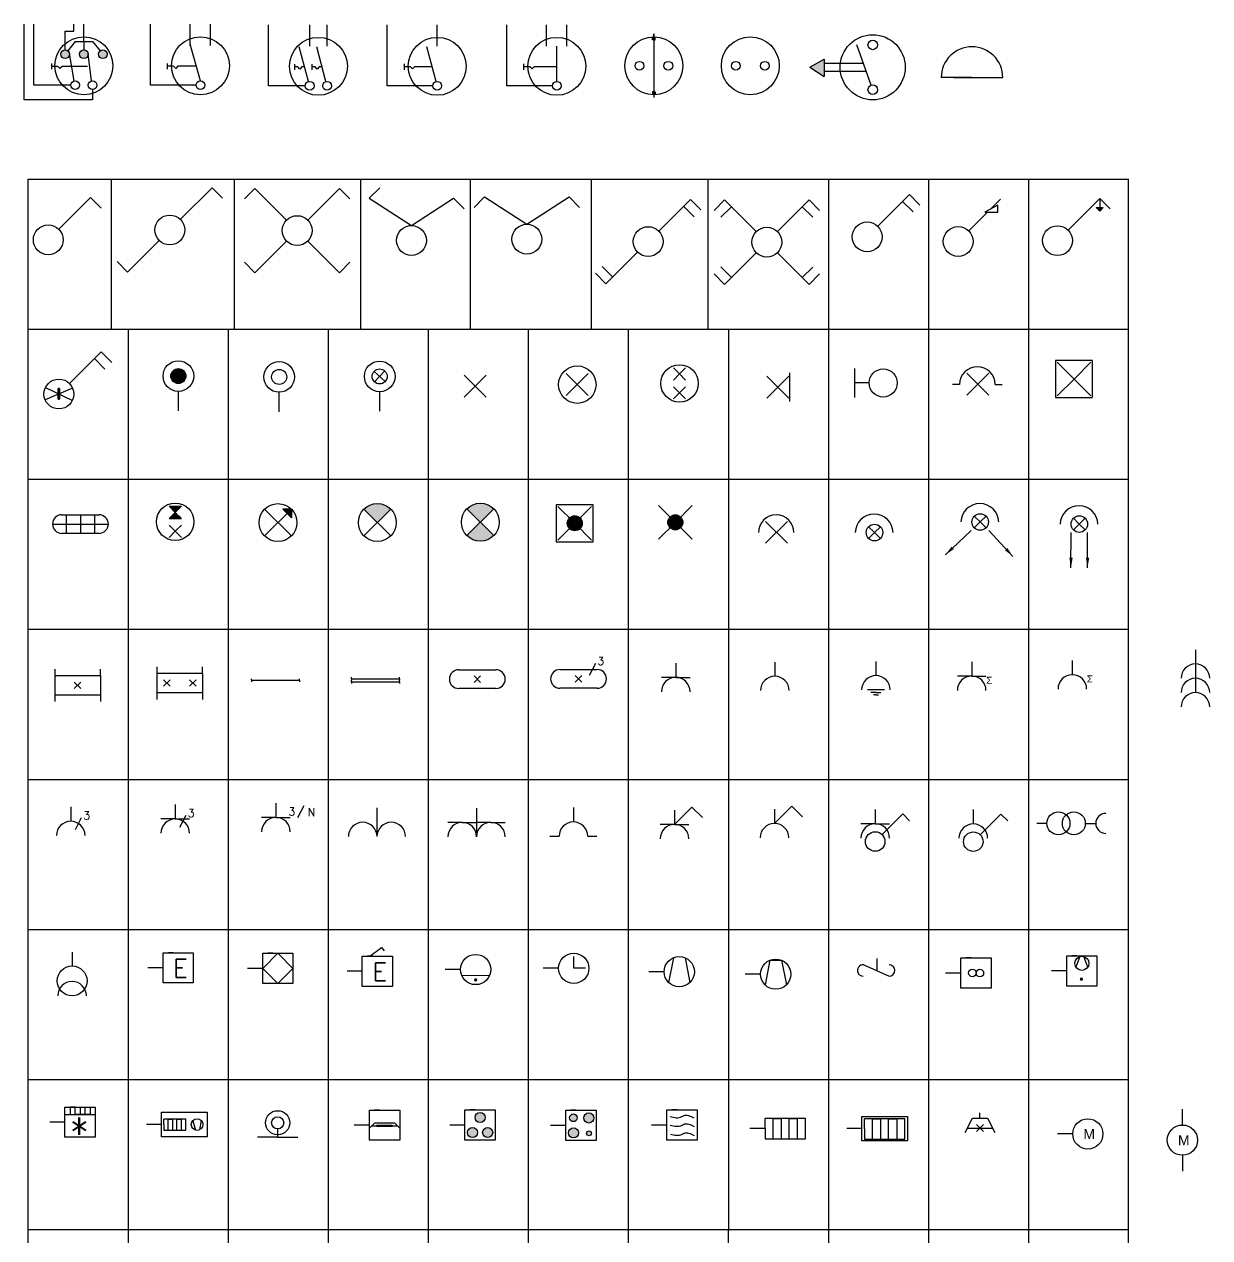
# Model space of a CAD drawing. Header units: millimetres. Extents: x 1454 to 2229, y 1378 to 1979.
# Drawn here: x 1907.7 to 2204, y 1675.5 to 1978.8 of the extents above; entities that cross this region are included whole.
import ezdxf

# ---------------------------------------------------------------- set-up
doc = ezdxf.new("R2010")
doc.units = ezdxf.units.MM
doc.styles.add('Romans', font='Romans.shx')
doc.styles.get("Standard").update_dxf_attribs({"font": 'arial.ttf'})
doc.styles.add('TXT', font='romans.shx')
doc.dimstyles.new('ISO-25', dxfattribs={"dimtxt": 2.5, "dimasz": 2.5, "dimexe": 1.25, "dimexo": 0.625, "dimtad": 1, "dimtxsty": 'Standard', "dimcen": 2.5, "dimadec": 0, "dimazin": 0, "dimtfac": 1, "dimtmove": 0, "dimatfit": 3, "dimfxl": 1, "dimarcsym": 0})

# ---------------------------------------------------------------- blocks, each defined once
blk = doc.blocks.new('A$C19B327CB')
for p, q in [((2, 6.17), (8.17, 0)), ((8.17, 6.17), (2, 0))]:
    blk.add_line(p, q)
blk.add_arc((5, 3), 5, 360, 180)

msp = doc.modelspace()

# ---------------------------------------------------------------- hatches: boundary and pattern name
h = msp.add_hatch(color=256)
h.dxf.hatch_style = 1
h.paths.add_polyline_path([(2065.02, 1975.63, 0.012506), (2064.66, 1975.62), (2064.66, 1974.9), (2065.02, 1974.9)])
h.paths.add_polyline_path([(2065.38, 1975.62, 0.012506), (2065.02, 1975.63), (2065.02, 1974.9), (2065.38, 1974.9)])
h = msp.add_hatch(color=256)
h.dxf.hatch_style = 1
h.paths.add_polyline_path([(1928.35, 1971.25, 1), (1926.18, 1971.25, 1)])
h.paths.add_polyline_path([(1923.65, 1971.25, 1), (1921.48, 1971.25, 1)])
h.paths.add_polyline_path([(1918.94, 1971.25, 1), (1916.77, 1971.25, 1)])
h = msp.add_hatch(color=256)
h.dxf.hatch_style = 1
h.paths.add_polyline_path([(2107.55, 1970.05), (2104.04, 1968.01), (2107.55, 1965.74)])
h = msp.add_hatch(color=256)
h.dxf.hatch_style = 1
h.paths.add_polyline_path([(2065.02, 1961.88), (2064.66, 1961.88), (2064.66, 1961.16, 0.012373), (2065.02, 1961.15)])
h.paths.add_polyline_path([(2065.39, 1961.88), (2065.02, 1961.88), (2065.02, 1961.15, 0.012638), (2065.39, 1961.16)])
for points in [[(2176.47, 1932.06), (2177.37, 1932.96), (2175.57, 1932.96)], [(1999.25, 1857.59, 0.414214), (1992.55, 1857.59), (1995.9, 1854.24)], [(2025, 1857.67, 0.414214), (2018.3, 1857.67), (2021.65, 1854.32)], [(2020.05, 1739.93, 1), (2020.91, 1739.93, 1)], [(2171.47, 1740.12, 1), (2172.33, 1740.12, 1)]]:
    msp.add_hatch(color=256).paths.add_polyline_path(points)
at = {"ltscale": 2}
h = msp.add_hatch(color=256, dxfattribs=at)
h.dxf.hatch_style = 1
edge = h.paths.add_edge_path()
edge.add_arc((1946.17, 1890.84), 1.88, 0, 360)
at = {"ltscale": 0.3}
h = msp.add_hatch(color=256, dxfattribs=at)
h.dxf.hatch_style = 1
h.paths.add_polyline_path([(1916.12, 1887.74), (1916.5, 1887.74), (1916.5, 1885.09), (1916.12, 1885.09)])
h = msp.add_hatch(color=256, dxfattribs=at)
h.dxf.hatch_style = 1
h.paths.add_polyline_path([(1943.85, 1858.31), (1945.38, 1856.78), (1946.92, 1858.31)])
h.paths.add_polyline_path([(1943.85, 1855.24), (1946.92, 1855.24), (1945.38, 1856.78)])
h = msp.add_hatch(color=256)
h.paths.add_polyline_path([(1974.41, 1857.56), (1972.3, 1857.56), (1973.36, 1856.51)])
h.paths.add_polyline_path([(1974.41, 1857.56), (1973.36, 1856.51), (1974.41, 1855.45)])
at = {"ltscale": 2}
h = msp.add_hatch(color=256, dxfattribs=at)
h.dxf.hatch_style = 1
edge = h.paths.add_edge_path()
edge.add_arc((2045.26, 1854.05), 1.88, 0, 360)
h = msp.add_hatch(color=256, dxfattribs=at)
h.dxf.hatch_style = 1
edge = h.paths.add_edge_path()
edge.add_arc((2070.39, 1854.28), 1.88, 0, 360)
at = {"ltscale": 0.3}
h = msp.add_hatch(color=256, dxfattribs=at)
h.dxf.hatch_style = 1
h.paths.add_polyline_path([(2025, 1850.97), (2021.65, 1854.32), (2018.3, 1850.97, 0.414214)])
h = msp.add_hatch(color=256)
h.paths.add_polyline_path([(2022.85, 1705.55, 1), (2020.33, 1705.55, 1)])
h.paths.add_polyline_path([(2024.74, 1701.77, 1), (2022.22, 1701.77, 1)])
h.paths.add_polyline_path([(2020.96, 1701.77, 1), (2018.44, 1701.77, 1)])
h = msp.add_hatch(color=256)
h.paths.add_polyline_path([(2045.87, 1705.47, 1), (2043.95, 1705.47, 1)])
h.paths.add_polyline_path([(2050.04, 1705.43, 1), (2047.52, 1705.43, 1)])
h.paths.add_polyline_path([(2049.43, 1701.6, 1), (2048.21, 1701.6, 1)])
h.paths.add_polyline_path([(2046.19, 1701.69, 1), (2043.67, 1701.69, 1)])

# ---------------------------------------------------------------- linework, layer by layer
for p, q in [((1907.65, 1959.84), (1907.65, 1978.76)), ((1910.07, 1963.55), (1910.07, 1978.76)), ((1920.01, 1977.03), (1920.01, 1978.76)), ((1922.56, 1974.43), (1922.56, 1978.76)), ((1939.19, 1963.55), (1939.19, 1978.76)), ((1949.15, 1973.41), (1949.15, 1978.76)), ((1954.22, 1973.41), (1954.22, 1978.76)), ((1968.67, 1963.4), (1968.67, 1978.61)), ((1978.99, 1973.27), (1978.99, 1978.61)), ((1983.34, 1973.27), (1983.34, 1978.61)), ((1998.39, 1963.4), (1998.39, 1978.61)), ((2010.88, 1973.27), (2010.88, 1978.61)), ((2028.25, 1963.4), (2028.25, 1978.61)), ((2038.22, 1973.27), (2038.22, 1978.61)), ((2043.28, 1973.27), (2043.28, 1978.61)), ((1917.86, 1972.33), (1917.86, 1977.03)), ((1917.86, 1977.03), (1920.01, 1977.03)), ((1920.39, 1974.43), (1918.53, 1972.1)), ((1920.39, 1974.43), (1924.73, 1974.43)), ((1922.56, 1974.43), (1922.56, 1972.33)), ((1924.73, 1974.43), (1926.59, 1972.09)), ((2064.66, 1974.9), (2064.66, 1975.62)), ((2065.02, 1974.9), (2064.66, 1974.9)), ((2065.02, 1975.63), (2065.02, 1976.35)), ((2065.02, 1976.35), (2065.02, 1960.43)), ((2065.02, 1974.9), (2065.38, 1974.9)), ((2065.38, 1974.9), (2065.38, 1975.62)), ((1920.11, 1964.59), (1918.93, 1971.43)), ((1924.45, 1964.59), (1923.64, 1971.37)), ((1951.68, 1964.63), (1949.15, 1973.77)), ((1978.71, 1964.45), (1976.4, 1973.1)), ((1983.06, 1964.45), (1980.74, 1973.1)), ((2010.6, 1964.45), (2008.29, 1973.1)), ((2040.75, 1964.49), (2040.75, 1973.27)), ((2119.32, 1963.53), (2115.72, 1973.58)), ((1914.55, 1967.5), (1914.55, 1968.95)), ((1916.06, 1968.22), (1914.55, 1968.22)), ((1916.58, 1967.71), (1916.06, 1968.22)), ((1917.09, 1968.22), (1916.58, 1967.71)), ((1918.51, 1968.22), (1917.09, 1968.22)), ((1921.76, 1968.22), (1918.51, 1968.22)), ((1923.48, 1968.22), (1921.76, 1968.22)), ((1943.48, 1967.52), (1943.48, 1968.97)), ((1944.99, 1968.25), (1943.48, 1968.25)), ((1945.5, 1967.74), (1944.99, 1968.25)), ((1946.01, 1968.25), (1945.5, 1967.74)), ((1947.43, 1968.25), (1946.01, 1968.25)), ((1950.68, 1968.25), (1947.43, 1968.25)), ((1975.25, 1967.36), (1975.25, 1968.8)), ((1979.59, 1967.36), (1979.59, 1968.8)), ((2002.68, 1967.38), (2002.68, 1968.83)), ((2032.54, 1967.38), (2032.54, 1968.83)), ((2104.04, 1968.01), (2107.55, 1970.05)), ((2107.55, 1970.05), (2107.55, 1965.74)), ((2117.39, 1968.91), (2107.55, 1968.91)), ((1976.01, 1968.08), (1975.25, 1968.08)), ((1976.52, 1967.57), (1976.01, 1968.08)), ((1977.03, 1968.08), (1976.52, 1967.57)), ((1977.74, 1968.08), (1977.03, 1968.08)), ((1980.35, 1968.08), (1979.59, 1968.08)), ((1980.86, 1967.57), (1980.35, 1968.08)), ((1981.37, 1968.08), (1980.86, 1967.57)), ((1982.08, 1968.08), (1981.37, 1968.08)), ((2004.19, 1968.11), (2002.68, 1968.11)), ((2004.7, 1967.6), (2004.19, 1968.11)), ((2005.21, 1968.11), (2004.7, 1967.6)), ((2006.63, 1968.11), (2005.21, 1968.11)), ((2009.62, 1968.11), (2006.63, 1968.11)), ((2034.05, 1968.11), (2032.54, 1968.11)), ((2034.57, 1967.6), (2034.05, 1968.11)), ((2035.08, 1968.11), (2034.57, 1967.6)), ((2036.5, 1968.11), (2035.08, 1968.11)), ((2040.75, 1968.11), (2036.5, 1968.11)), ((2104.04, 1968.01), (2107.55, 1965.74)), ((2118.1, 1966.94), (2107.55, 1966.94)), ((2144.54, 1965.44), (2136.85, 1965.44)), ((2140, 1965.44), (2148.39, 1965.44)), ((2144.54, 1965.44), (2152.23, 1965.44)), ((1919.3, 1963.55), (1910.07, 1963.55)), ((1924.73, 1962.46), (1924.73, 1959.84)), ((1950.6, 1963.55), (1939.19, 1963.55)), ((1977.91, 1963.4), (1968.67, 1963.4)), ((2009.8, 1963.4), (1998.39, 1963.4)), ((2039.67, 1963.4), (2028.25, 1963.4)), ((1924.73, 1959.84), (1907.65, 1959.84)), ((2065.02, 1961.88), (2064.66, 1961.88)), ((2064.66, 1961.88), (2064.66, 1961.16)), ((2065.02, 1961.15), (2065.02, 1961.88)), ((2065.02, 1961.88), (2065.39, 1961.88)), ((2065.02, 1961.15), (2065.02, 1960.43)), ((2065.39, 1961.88), (2065.39, 1961.16)), ((1946.66, 1929.99), (1954.58, 1937.91)), ((1954.58, 1937.91), (1957.22, 1935.27)), ((1996.52, 1937.92), (1993.87, 1935.29)), ((1916.29, 1927.52), (1924.2, 1935.44)), ((1924.2, 1935.44), (1926.84, 1932.79)), ((1965.32, 1937.74), (1962.68, 1935.11)), ((1965.32, 1937.75), (1973.23, 1929.83)), ((1978.51, 1929.83), (1986.42, 1937.75)), ((1986.42, 1937.75), (1989.06, 1935.1)), ((1993.87, 1935.29), (2004.43, 1928.47)), ((2004.43, 1928.47), (2014.98, 1935.29)), ((2014.98, 1935.29), (2017.62, 1932.65)), ((2022.73, 1935.59), (2020.09, 1932.95)), ((2022.73, 1935.59), (2033.28, 1928.77)), ((2033.28, 1928.77), (2043.84, 1935.59)), ((2043.84, 1935.59), (2046.47, 1932.95)), ((2066.24, 1927.08), (2074.16, 1935)), ((2074.16, 1935), (2076.79, 1932.36)), ((2082.72, 1934.86), (2080.07, 1932.23)), ((2082.71, 1934.87), (2090.63, 1926.95)), ((2095.9, 1926.95), (2103.82, 1934.87)), ((2103.82, 1934.87), (2106.45, 1932.22)), ((2120.99, 1928.26), (2128.91, 1936.18)), ((2128.91, 1936.18), (2131.54, 1933.53)), ((2149.19, 1932.56), (2151.66, 1935.03)), ((2168.55, 1927.32), (2176.47, 1935.24)), ((2176.47, 1935.24), (2179.1, 1932.59)), ((2176.47, 1935.24), (2176.47, 1932.06)), ((2072.46, 1933.3), (2075.1, 1930.66)), ((2084.41, 1933.17), (2081.77, 1930.53)), ((2102.12, 1933.17), (2104.76, 1930.53)), ((2127.21, 1934.48), (2129.85, 1931.84)), ((2143.74, 1927.11), (2148.4, 1931.77)), ((2176.47, 1932.06), (2175.57, 1932.96)), ((2175.57, 1932.96), (2177.37, 1932.96)), ((2176.47, 1932.06), (2177.37, 1932.96)), ((1933.47, 1916.8), (1941.39, 1924.72)), ((1965.32, 1916.64), (1973.23, 1924.55)), ((1978.51, 1924.55), (1986.42, 1916.64)), ((2053.05, 1913.89), (2060.97, 1921.81)), ((2082.71, 1913.76), (2090.63, 1921.67)), ((2095.9, 1921.67), (2103.82, 1913.76)), ((1930.84, 1919.44), (1933.47, 1916.8)), ((1962.68, 1919.28), (1965.32, 1916.64)), ((1989.07, 1919.27), (1986.42, 1916.64)), ((2052.11, 1918.23), (2054.74, 1915.59)), ((2081.77, 1918.1), (2084.41, 1915.45)), ((2104.76, 1918.09), (2102.12, 1915.46)), ((2050.41, 1916.53), (2053.05, 1913.89)), ((2080.08, 1916.4), (2082.71, 1913.76)), ((2106.46, 1916.39), (2103.82, 1913.76)), ((1918.95, 1888.99), (1926.87, 1896.9)), ((1926.87, 1896.9), (1929.5, 1894.26)), ((1925.17, 1895.21), (1927.81, 1892.57)), ((2071.44, 1891.36), (2069.9, 1892.89)), ((2071.44, 1891.36), (2072.97, 1892.89)), ((2165.43, 1894.72), (2165.43, 1885.47)), ((2174.68, 1894.72), (2165.43, 1894.72)), ((2170.05, 1890.09), (2165.85, 1894.3)), ((2170.05, 1890.09), (2174.26, 1894.3)), ((2174.68, 1885.47), (2174.68, 1894.72)), ((2017.63, 1891.07), (2023.12, 1885.58)), ((2023.12, 1891.07), (2017.63, 1885.58)), ((2043.13, 1891.44), (2048.62, 1885.96)), ((2048.62, 1891.44), (2043.13, 1885.96)), ((2071.44, 1891.36), (2069.9, 1889.82)), ((2071.44, 1891.36), (2072.97, 1889.82)), ((2093.28, 1890.83), (2098.76, 1885.35)), ((2098.76, 1890.83), (2093.28, 1885.35)), ((2143.23, 1891.53), (2148.71, 1886.04)), ((2148.71, 1891.53), (2143.23, 1886.04)), ((2170.05, 1890.09), (2165.85, 1885.89)), ((2170.05, 1890.09), (2174.26, 1885.89)), ((1946.17, 1882.12), (1946.17, 1887.01)), ((1971.37, 1881.91), (1971.37, 1886.79)), ((1996.49, 1882.03), (1996.49, 1886.91)), ((2071.44, 1886.64), (2069.9, 1888.18)), ((2071.44, 1886.64), (2069.9, 1885.11)), ((2071.44, 1886.64), (2072.97, 1888.18)), ((2071.44, 1886.64), (2072.97, 1885.11)), ((2141.45, 1888.71), (2139.67, 1888.71)), ((2150.34, 1888.71), (2152.12, 1888.71)), ((2165.43, 1885.47), (2174.68, 1885.47)), ((1917.04, 1856.18), (1926.34, 1856.18)), ((1918.2, 1851.53), (1918.2, 1856.18)), ((1921.69, 1856.18), (1921.69, 1851.53)), ((1925.17, 1856.18), (1925.17, 1851.53)), ((1945.38, 1856.78), (1943.85, 1858.31)), ((1945.38, 1856.78), (1943.85, 1855.24)), ((1945.38, 1856.78), (1946.92, 1858.31)), ((1945.38, 1856.78), (1946.92, 1855.24)), ((1967.73, 1857.56), (1974.41, 1850.88)), ((1967.73, 1850.88), (1974.41, 1857.56)), ((1974.41, 1857.56), (1972.3, 1857.56)), ((1972.3, 1857.56), (1974.41, 1855.45)), ((1974.41, 1857.56), (1974.41, 1855.45)), ((1992.55, 1857.59), (1999.25, 1850.89)), ((1992.55, 1850.89), (1999.25, 1857.59)), ((2018.3, 1857.67), (2025, 1850.97)), ((2018.3, 1850.97), (2025, 1857.67)), ((2040.63, 1858.68), (2040.63, 1849.43)), ((2049.88, 1858.68), (2040.63, 1858.68)), ((2045.26, 1854.05), (2041.05, 1858.26)), ((2045.26, 1854.05), (2049.46, 1858.26)), ((2049.88, 1849.43), (2049.88, 1858.68)), ((2070.39, 1854.28), (2066.19, 1858.48)), ((2070.39, 1854.28), (2074.59, 1858.48)), ((1914.71, 1853.85), (1928.66, 1853.85)), ((1945.38, 1852.06), (1943.85, 1853.6)), ((1945.38, 1852.06), (1946.92, 1853.6)), ((2045.26, 1854.05), (2041.05, 1849.85)), ((2045.26, 1854.05), (2049.46, 1849.85)), ((2070.39, 1854.28), (2066.19, 1850.08)), ((2070.39, 1854.28), (2074.59, 1850.08)), ((1926.34, 1851.53), (1917.04, 1851.53)), ((1945.38, 1852.06), (1943.85, 1850.53)), ((1945.38, 1852.06), (1946.92, 1850.53)), ((2040.63, 1849.43), (2049.88, 1849.43)), ((2120.53, 1819.54), (2120.53, 1815.97)), ((2169.62, 1819.77), (2169.62, 1816.19)), ((2200.39, 1822.46), (2200.39, 1818.88)), ((1915.27, 1817.61), (1915.27, 1809.47)), ((1926.67, 1815.99), (1926.67, 1817.61)), ((1940.82, 1818.19), (1940.82, 1810.05)), ((1940.82, 1816.56), (1952.22, 1816.56)), ((1952.22, 1816.56), (1952.22, 1818.19)), ((1952.22, 1816.56), (1952.22, 1810.05)), ((2016.24, 1817.42), (2025.54, 1817.42)), ((2041.55, 1817.49), (2050.85, 1817.49)), ((2070.5, 1819.12), (2070.5, 1815.54)), ((2095.26, 1819.38), (2095.26, 1815.81)), ((2144.46, 1819.44), (2144.46, 1815.86)), ((2200.39, 1818.88), (2200.39, 1815.31)), ((1915.27, 1815.99), (1926.67, 1815.99)), ((1921.78, 1812.73), (1920.15, 1814.36)), ((1920.15, 1812.73), (1921.78, 1814.36)), ((1926.67, 1815.99), (1926.67, 1809.47)), ((1944.08, 1813.3), (1942.45, 1814.93)), ((1942.45, 1813.3), (1944.08, 1814.93)), ((1950.59, 1813.3), (1948.96, 1814.93)), ((1948.96, 1813.3), (1950.59, 1814.93)), ((1964.44, 1814.8), (1964.44, 1815.2)), ((1964.44, 1814.8), (1972.44, 1814.8)), ((1964.44, 1814.8), (1964.44, 1814.4)), ((1972.44, 1814.8), (1976.44, 1814.8)), ((1976.44, 1814.8), (1976.44, 1815.2)), ((1976.44, 1814.8), (1976.44, 1814.4)), ((1989.47, 1815.2), (1989.47, 1815.6)), ((1989.47, 1815.2), (1997.47, 1815.2)), ((1989.47, 1815.2), (1989.47, 1814.8)), ((1989.47, 1814.4), (1989.47, 1814.8)), ((1989.47, 1814.4), (1997.47, 1814.4)), ((1989.47, 1814.4), (1989.47, 1814)), ((1997.47, 1815.2), (2001.47, 1815.2)), ((1997.47, 1814.4), (2001.47, 1814.4)), ((2001.47, 1815.2), (2001.47, 1815.6)), ((2001.47, 1815.2), (2001.47, 1814.8)), ((2001.47, 1814.4), (2001.47, 1814.8)), ((2001.47, 1814.4), (2001.47, 1814)), ((2021.71, 1814.28), (2020.08, 1815.91)), ((2020.08, 1814.28), (2021.71, 1815.91)), ((2047.01, 1814.35), (2045.38, 1815.98)), ((2045.38, 1814.35), (2047.01, 1815.98)), ((2070.5, 1815.54), (2066.92, 1815.54)), ((2070.5, 1815.54), (2074.08, 1815.54)), ((2144.46, 1815.86), (2140.89, 1815.86)), ((2144.46, 1815.86), (2148.04, 1815.86)), ((2200.39, 1815.31), (2200.39, 1811.73)), ((1926.67, 1811.1), (1915.27, 1811.1)), ((1952.22, 1811.68), (1940.82, 1811.68)), ((2025.54, 1812.77), (2016.24, 1812.77)), ((2050.85, 1812.84), (2041.55, 1812.84)), ((2122.65, 1812.39), (2118.4, 1812.39)), ((2120.53, 1811.76), (2119.28, 1811.76)), ((2120.53, 1811.14), (2119.9, 1811.14)), ((2120.53, 1811.76), (2121.78, 1811.76)), ((2120.53, 1811.14), (2121.15, 1811.14)), ((1919.27, 1783.16), (1919.27, 1779.58)), ((1945.39, 1783.75), (1945.39, 1780.17)), ((1970.56, 1784.13), (1970.56, 1780.55)), ((2095.18, 1779.02), (2099.52, 1783.36)), ((2099.52, 1783.36), (2102.16, 1780.72)), ((1945.39, 1780.17), (1941.82, 1780.17)), ((1945.39, 1780.17), (1948.97, 1780.17)), ((1970.56, 1780.55), (1966.98, 1780.55)), ((1970.56, 1780.55), (1974.13, 1780.55)), ((2044.91, 1782.99), (2044.91, 1779.42)), ((2070.19, 1778.8), (2074.53, 1783.14)), ((2070.19, 1782.37), (2070.19, 1778.8)), ((2074.53, 1783.14), (2077.16, 1780.49)), ((2095.18, 1782.6), (2095.18, 1779.02)), ((2120.35, 1782.52), (2120.35, 1778.95)), ((2122.08, 1776.24), (2127.24, 1781.4)), ((2127.24, 1781.4), (2128.96, 1779.68)), ((2144.87, 1782.49), (2144.87, 1778.91)), ((2146.59, 1776.2), (2151.76, 1781.37)), ((2151.76, 1781.37), (2153.48, 1779.65)), ((2017.12, 1779.29), (2013.54, 1779.29)), ((2017.12, 1779.29), (2020.7, 1779.29)), ((2024.27, 1779.29), (2020.7, 1779.29)), ((2024.27, 1779.29), (2027.85, 1779.29)), ((2070.19, 1778.8), (2066.61, 1778.8)), ((2070.19, 1778.8), (2073.77, 1778.8)), ((2120.35, 1778.95), (2116.78, 1778.95)), ((2120.35, 1778.95), (2123.93, 1778.95)), ((2163.28, 1779.05), (2160.71, 1779.05)), ((2172.87, 1779.05), (2175.44, 1779.05)), ((1919.61, 1746.83), (1919.61, 1743.41)), ((1994.04, 1745.86), (1996.96, 1748.05)), ((1996.96, 1748.05), (1997.61, 1747.18)), ((1942.35, 1746.73), (1949.91, 1746.73)), ((1942.35, 1739.17), (1942.35, 1746.73)), ((1942.35, 1742.95), (1942.35, 1744.84)), ((1944.87, 1746.73), (1943.61, 1746.73)), ((1947.39, 1746.73), (1948.65, 1746.73)), ((1949.91, 1746.73), (1949.91, 1739.17)), ((1967.25, 1746.59), (1974.81, 1746.59)), ((1967.25, 1739.03), (1967.25, 1746.59)), ((1967.25, 1742.81), (1967.25, 1744.7)), ((1969.77, 1746.59), (1968.51, 1746.59)), ((1972.29, 1746.59), (1973.55, 1746.59)), ((1974.81, 1746.59), (1974.81, 1739.03)), ((1992.15, 1745.86), (1999.71, 1745.86)), ((1992.15, 1738.3), (1992.15, 1745.86)), ((1992.15, 1742.08), (1992.15, 1743.97)), ((1994.67, 1745.86), (1993.41, 1745.86)), ((1997.19, 1745.86), (1998.45, 1745.86)), ((1999.71, 1745.86), (1999.71, 1738.3)), ((2117.49, 1743.72), (2123.82, 1740.87)), ((2120.75, 1745.32), (2120.75, 1742.3)), ((2141.78, 1745.43), (2149.34, 1745.43)), ((2141.78, 1737.87), (2141.78, 1745.43)), ((2144.3, 1745.43), (2143.04, 1745.43)), ((2146.82, 1745.43), (2148.08, 1745.43)), ((2149.34, 1745.43), (2149.34, 1737.87)), ((2168.22, 1745.96), (2175.78, 1745.96)), ((2168.22, 1738.4), (2168.22, 1745.96)), ((2168.22, 1742.18), (2168.22, 1744.07)), ((2170.74, 1745.96), (2169.48, 1745.96)), ((2171.49, 1745.76), (2170.53, 1743.09)), ((2173.47, 1743.09), (2172.46, 1745.77)), ((2173.26, 1745.96), (2174.52, 1745.96)), ((2175.78, 1745.96), (2175.78, 1738.4)), ((1942.35, 1742.95), (1938.53, 1742.95)), ((1942.35, 1742.95), (1942.35, 1742.95)), ((1967.25, 1742.81), (1963.43, 1742.81)), ((1967.25, 1742.81), (1967.25, 1742.81)), ((1992.15, 1742.08), (1988.33, 1742.08)), ((1992.15, 1742.08), (1992.15, 1742.08)), ((2016.7, 1742.53), (2012.87, 1742.53)), ((2016.7, 1742.53), (2016.7, 1742.53)), ((2041.22, 1742.83), (2037.39, 1742.83)), ((2041.22, 1742.83), (2041.22, 1742.83)), ((2067.58, 1741.98), (2063.76, 1741.98)), ((2067.58, 1741.98), (2067.58, 1741.98)), ((2091.7, 1741.37), (2087.88, 1741.37)), ((2091.7, 1741.37), (2091.7, 1741.37)), ((2141.78, 1741.65), (2137.96, 1741.65)), ((2141.78, 1741.65), (2141.78, 1743.54)), ((2141.78, 1741.65), (2141.78, 1741.65)), ((2168.22, 1742.18), (2164.4, 1742.18)), ((2168.22, 1742.18), (2168.22, 1742.18)), ((1949.91, 1739.17), (1942.35, 1739.17)), ((1974.81, 1739.03), (1967.25, 1739.03)), ((1999.71, 1738.3), (1992.15, 1738.3)), ((2149.34, 1737.87), (2141.78, 1737.87)), ((2175.78, 1738.4), (2168.22, 1738.4)), ((2175.78, 1738.4), (2168.22, 1738.4)), ((1917.83, 1708.16), (1925.39, 1708.16)), ((1917.83, 1700.6), (1917.83, 1708.16)), ((1920.35, 1708.16), (1919.09, 1708.16)), ((1919.09, 1708.16), (1919.09, 1706.27)), ((1920.35, 1706.27), (1920.35, 1708.16)), ((1921.61, 1708.16), (1921.61, 1706.27)), ((1922.87, 1706.27), (1922.87, 1708.16)), ((1922.87, 1708.16), (1924.13, 1708.16)), ((1924.13, 1708.16), (1924.13, 1706.27)), ((1925.39, 1708.16), (1925.39, 1700.6)), ((1993.94, 1707.41), (2001.5, 1707.41)), ((1993.94, 1699.85), (1993.94, 1707.41)), ((1996.46, 1707.41), (1995.2, 1707.41)), ((1998.98, 1707.41), (2000.24, 1707.41)), ((2001.5, 1707.41), (2001.5, 1699.85)), ((2017.81, 1707.44), (2025.37, 1707.44)), ((2017.81, 1699.88), (2017.81, 1707.44)), ((2020.33, 1707.44), (2019.07, 1707.44)), ((2022.85, 1707.44), (2024.11, 1707.44)), ((2025.37, 1707.44), (2025.37, 1699.88)), ((2043.04, 1707.36), (2050.6, 1707.36)), ((2043.04, 1699.8), (2043.04, 1707.36)), ((2045.56, 1707.36), (2044.3, 1707.36)), ((2048.08, 1707.36), (2049.34, 1707.36)), ((2050.6, 1707.36), (2050.6, 1699.8)), ((2068.29, 1707.44), (2075.85, 1707.44)), ((2068.29, 1699.88), (2068.29, 1707.44)), ((2070.81, 1707.44), (2069.55, 1707.44)), ((2073.33, 1707.44), (2074.59, 1707.44)), ((2075.85, 1707.44), (2075.85, 1699.88)), ((2197.14, 1703.67), (2197.14, 1707.67)), ((1917.83, 1704.38), (1914.01, 1704.38)), ((1917.83, 1704.38), (1917.83, 1706.27)), ((1917.83, 1706.27), (1925.39, 1706.27)), ((1917.83, 1704.38), (1917.83, 1704.38)), ((1924.13, 1706.27), (1920.35, 1706.27)), ((1921.61, 1706.27), (1922.87, 1706.27)), ((1941.99, 1706.85), (1953.4, 1706.85)), ((1941.99, 1700.74), (1941.99, 1706.85)), ((1942.52, 1703.79), (1942.52, 1705.16)), ((1948, 1705.16), (1942.52, 1705.16)), ((1943.61, 1702.42), (1943.61, 1705.16)), ((1943.61, 1705.16), (1944.71, 1705.16)), ((1944.71, 1705.16), (1944.71, 1702.42)), ((1945.81, 1702.42), (1945.81, 1705.16)), ((1945.81, 1705.16), (1946.9, 1705.16)), ((1946.9, 1705.16), (1946.9, 1702.42)), ((1948, 1702.42), (1948, 1705.16)), ((1949.75, 1704.75), (1950.42, 1702.39)), ((1951.89, 1704.81), (1951.49, 1702.48)), ((1953.4, 1706.85), (1953.4, 1700.74)), ((1993.94, 1703.63), (1993.94, 1705.52)), ((2017.81, 1703.66), (2017.81, 1705.55)), ((2043.04, 1703.58), (2043.04, 1705.47)), ((2068.29, 1703.66), (2068.29, 1705.55)), ((2092.82, 1702.76), (2092.82, 1705.28)), ((2102.9, 1705.28), (2092.82, 1705.28)), ((2094.83, 1700.24), (2094.83, 1705.28)), ((2094.83, 1705.28), (2096.85, 1705.28)), ((2096.85, 1705.28), (2096.85, 1700.24)), ((2098.87, 1700.24), (2098.87, 1705.28)), ((2098.87, 1705.28), (2100.88, 1705.28)), ((2100.88, 1705.28), (2100.88, 1700.24)), ((2102.9, 1700.24), (2102.9, 1705.28)), ((2117.66, 1702.68), (2117.66, 1705.2)), ((2127.74, 1705.2), (2117.66, 1705.2)), ((2119.68, 1700.16), (2119.68, 1705.2)), ((2119.68, 1705.2), (2121.69, 1705.2)), ((2121.69, 1705.2), (2121.69, 1700.16)), ((2123.71, 1700.16), (2123.71, 1705.2)), ((2123.71, 1705.2), (2125.72, 1705.2)), ((2125.72, 1705.2), (2125.72, 1700.16)), ((2127.74, 1700.16), (2127.74, 1705.2)), ((2142.87, 1701.83), (2144.66, 1705.42)), ((2144.66, 1705.42), (2148.41, 1705.42)), ((2146.54, 1705.42), (2146.54, 1706.69)), ((2148.41, 1705.42), (2150.25, 1701.83)), ((1941.99, 1703.8), (1938.2, 1703.8)), ((1942.52, 1703.79), (1942.52, 1703.79)), ((1942.52, 1703.79), (1942.52, 1702.42)), ((1942.52, 1702.42), (1948, 1702.42)), ((1942.52, 1702.42), (1943.61, 1702.42)), ((1944.71, 1702.42), (1945.81, 1702.42)), ((1970.99, 1702.71), (1970.99, 1701.2)), ((1993.94, 1703.63), (1990.12, 1703.63)), ((1993.94, 1702.87), (1995.19, 1704.12)), ((1993.94, 1703.63), (1993.94, 1703.63)), ((1994.56, 1703.49), (1995.79, 1703.49)), ((2000.25, 1704.12), (1995.19, 1704.12)), ((1999.61, 1703.49), (2000.88, 1703.49)), ((2001.5, 1702.87), (2000.25, 1704.12)), ((2017.81, 1703.66), (2013.99, 1703.66)), ((2017.81, 1703.66), (2017.81, 1703.66)), ((2043.04, 1703.58), (2039.22, 1703.58)), ((2043.04, 1703.58), (2043.04, 1703.58)), ((2068.29, 1703.66), (2064.46, 1703.66)), ((2068.29, 1703.66), (2068.29, 1703.66)), ((2092.82, 1702.76), (2089, 1702.76)), ((2092.82, 1702.76), (2092.82, 1702.76)), ((2092.82, 1702.76), (2092.82, 1700.24)), ((2117.04, 1702.76), (2113.25, 1702.76)), ((2117.66, 1702.68), (2117.66, 1702.68)), ((2117.66, 1702.68), (2117.66, 1700.16)), ((2143.41, 1702.92), (2149.66, 1702.92)), ((2147.38, 1703.77), (2145.69, 1702.07)), ((2145.69, 1703.77), (2147.38, 1702.07)), ((2169.72, 1701.44), (2165.9, 1701.44)), ((2169.72, 1701.44), (2169.72, 1701.44)), ((1925.39, 1700.6), (1917.83, 1700.6)), ((1953.4, 1700.74), (1941.99, 1700.74)), ((1970.99, 1700.6), (1965.95, 1700.6)), ((1970.99, 1701.2), (1970.99, 1700.6)), ((1970.99, 1700.6), (1976.03, 1700.6)), ((2001.5, 1699.85), (1993.94, 1699.85)), ((2001.5, 1699.85), (1993.94, 1699.85)), ((2025.37, 1699.88), (2017.81, 1699.88)), ((2050.6, 1699.8), (2043.04, 1699.8)), ((2075.85, 1699.88), (2068.29, 1699.88)), ((2092.82, 1700.24), (2102.9, 1700.24)), ((2092.82, 1700.24), (2094.83, 1700.24)), ((2096.85, 1700.24), (2098.87, 1700.24)), ((2117.66, 1700.16), (2127.74, 1700.16)), ((2117.66, 1700.16), (2119.68, 1700.16)), ((2121.69, 1700.16), (2123.71, 1700.16)), ((2193.36, 1699.89), (2193.36, 1699.89)), ((2197.14, 1696.11), (2197.14, 1692.11))]:
    msp.add_line(p, q)
for p, q in [((1908.64, 1377.55), (1908.64, 1940.05)), ((1929.34, 1940.05), (1929.34, 1902.55)), ((1960.12, 1940.05), (1960.12, 1902.55)), ((1991.68, 1940.05), (1991.68, 1902.55)), ((2019.1, 1940.05), (2019.1, 1902.55)), ((2049.38, 1940.05), (2049.38, 1902.55)), ((2078.49, 1940.05), (2078.49, 1902.55)), ((2128.53, 1933.16), (2128.53, 1933.16)), ((2151, 1933.57), (2147.77, 1931.77)), ((2147.77, 1931.77), (2151, 1931.77)), ((2151, 1931.77), (2151, 1933.57)), ((2048.93, 1915.21), (2048.93, 1915.21)), ((2081.39, 1915.08), (2081.39, 1915.08)), ((2115.19, 1892.7), (2115.19, 1885.52)), ((1995.07, 1891.98), (1997.9, 1889.51)), ((1997.77, 1892.12), (1995.21, 1889.37)), ((2098.95, 1891.68), (2098.95, 1884.5)), ((1919.74, 1887.82), (1912.88, 1884.88)), ((1912.95, 1887.96), (1919.68, 1884.74)), ((1916.31, 1887.74), (1916.31, 1887.92)), ((2118.75, 1889.11), (2115.19, 1889.11)), ((1916.31, 1884.92), (1916.31, 1885.09)), ((1943.85, 1858.31), (1946.92, 1858.31)), ((1943.85, 1855.24), (1946.92, 1855.24)), ((2120.17, 1851.73), (2118.71, 1853.19)), ((2120.17, 1851.73), (2121.64, 1853.19)), ((2146.58, 1854.37), (2145.12, 1855.83)), ((2146.58, 1854.37), (2145.12, 1852.9)), ((2146.58, 1854.37), (2148.05, 1855.83)), ((2146.58, 1854.37), (2148.05, 1852.9)), ((2171.37, 1853.84), (2169.91, 1855.3)), ((2171.37, 1853.84), (2169.91, 1852.38)), ((2171.37, 1853.84), (2172.83, 1855.3)), ((2171.37, 1853.84), (2172.83, 1852.38)), ((2120.17, 1851.73), (2118.71, 1850.26)), ((2120.17, 1851.73), (2121.64, 1850.26)), ((2050.42, 1819), (2048.89, 1816.04)), ((1977.51, 1783.41), (1975.98, 1780.45)), ((1921.9, 1780.41), (1920.37, 1777.45)), ((1948.02, 1780.99), (1946.49, 1778.04)), ((1995.81, 1782.91), (1995.81, 1775.75)), ((2020.7, 1782.87), (2020.7, 1775.72)), ((2039.05, 1775.84), (2041.33, 1775.84)), ((2048.49, 1775.84), (2050.77, 1775.84)), ((1971.03, 1746.59), (1967.25, 1742.81)), ((1974.81, 1742.81), (1971.03, 1746.59)), ((2045, 1742.83), (2045, 1745.78)), ((1967.25, 1742.81), (1971.03, 1739.03)), ((1971.03, 1739.03), (1974.81, 1742.81)), ((2017, 1741.06), (2023.97, 1741.09)), ((2047.94, 1742.83), (2045, 1742.83))]:
    msp.add_line(p, q, dxfattribs=at)
at = {"ltscale": 2}
for p, q in [((1908.64, 1940.05), (1933.64, 1940.05)), ((1933.64, 1940.05), (1958.64, 1940.05)), ((1958.64, 1940.05), (1983.64, 1940.05)), ((1983.64, 1940.05), (2008.64, 1940.05)), ((2008.64, 1940.05), (2033.64, 1940.05)), ((2033.64, 1940.05), (2058.64, 1940.05)), ((2033.64, 1940.05), (2058.64, 1940.05)), ((2058.64, 1940.05), (2083.64, 1940.05)), ((2083.64, 1940.05), (2108.64, 1940.05)), ((2108.64, 1940.05), (2108.64, 1677.55)), ((2108.64, 1940.05), (2133.64, 1940.05)), ((2133.64, 1940.05), (2133.64, 1677.55)), ((2133.64, 1940.05), (2158.64, 1940.05)), ((2158.64, 1940.05), (2158.64, 1640.05)), ((2158.64, 1940.05), (2183.64, 1940.05)), ((2183.64, 1377.55), (2183.64, 1940.05)), ((1908.64, 1902.55), (2183.64, 1902.55)), ((1933.64, 1902.55), (1933.64, 1677.55)), ((1958.64, 1902.55), (1958.64, 1640.05)), ((1983.64, 1902.55), (1983.64, 1677.55)), ((2008.64, 1902.55), (2008.64, 1677.55)), ((2033.64, 1902.55), (2033.64, 1677.55)), ((2058.64, 1902.55), (2058.64, 1677.55)), ((2083.64, 1902.55), (2083.64, 1677.55)), ((1908.64, 1865.05), (2183.64, 1865.05)), ((1908.64, 1827.55), (2183.64, 1827.55)), ((2108.64, 1827.55), (2108.64, 1640.05)), ((2133.64, 1827.55), (2133.64, 1640.05)), ((2158.64, 1827.55), (2158.64, 1677.55)), ((1908.64, 1790.05), (2183.64, 1790.05)), ((1908.64, 1752.55), (2183.64, 1752.55)), ((1908.64, 1715.05), (2183.64, 1715.05)), ((1908.64, 1677.55), (1933.64, 1677.55)), ((1933.64, 1677.55), (1958.64, 1677.55)), ((1933.64, 1677.55), (1933.64, 1640.05)), ((1958.64, 1677.55), (1983.64, 1677.55)), ((1983.64, 1677.55), (2008.64, 1677.55)), ((1983.64, 1677.55), (1983.64, 1640.05)), ((2008.64, 1677.55), (2033.64, 1677.55)), ((2008.64, 1677.55), (2008.64, 1640.05)), ((2033.64, 1677.55), (2058.64, 1677.55)), ((2033.64, 1677.55), (2033.64, 1640.05)), ((2058.64, 1677.55), (2083.64, 1677.55)), ((2058.64, 1677.55), (2058.64, 1640.05)), ((2083.64, 1677.55), (2108.64, 1677.55)), ((2083.64, 1640.05), (2083.64, 1677.55)), ((2108.64, 1677.55), (2133.64, 1677.55)), ((2133.64, 1677.55), (2158.64, 1677.55)), ((2158.64, 1677.55), (2183.64, 1677.55))]:
    msp.add_line(p, q, dxfattribs=at)
at = {"ltscale": 0.1}
for p, q in [((2069.92, 1745.47), (2068.69, 1739.3)), ((2072.81, 1745.47), (2074.04, 1739.3)), ((2094.04, 1744.86), (2092.81, 1738.7)), ((2094.04, 1744.86), (2096.93, 1744.86)), ((2096.93, 1744.86), (2098.16, 1738.7))]:
    msp.add_line(p, q, dxfattribs=at)
at = {"ltscale": 0.3}
for points in [[(1916.12, 1887.74), (1916.5, 1887.74), (1916.5, 1885.09), (1916.12, 1885.09)], [(1995.79, 1703.65), (1999.61, 1703.65), (1999.61, 1703.3), (1995.79, 1703.3)]]:
    msp.add_lwpolyline(points, close=True, dxfattribs=at)
msp.add_lwpolyline([(2117.04, 1705.81), (2128.45, 1705.81), (2128.45, 1699.7), (2117.04, 1699.7)], close=True)
for centre, radius in [((1922.56, 1968.39), 7.24), ((1951.68, 1968.39), 7.24), ((1981.17, 1968.25), 7.24), ((2010.88, 1968.25), 7.24), ((2040.75, 1968.25), 7.24), ((2065.02, 1968.39), 7.24), ((2089.13, 1968.39), 7.24), ((2119.72, 1968), 8.13), ((2119.73, 1973.59), 1.19), ((1917.86, 1971.25), 1.09), ((1922.56, 1971.25), 1.09), ((1927.27, 1971.25), 1.09), ((2061.4, 1968.39), 1.09), ((2068.64, 1968.39), 1.09), ((2085.51, 1968.39), 1.09), ((2092.75, 1968.39), 1.09), ((1920.39, 1963.55), 1.09), ((1924.73, 1963.55), 1.09), ((1951.68, 1963.55), 1.09), ((1978.99, 1963.4), 1.09), ((1983.34, 1963.4), 1.09), ((2010.88, 1963.4), 1.09), ((2040.75, 1963.4), 1.09), ((2119.73, 1962.41), 1.19), ((1944.03, 1927.35), 3.73), ((1975.87, 1927.19), 3.73), ((2033.28, 1925.04), 3.73), ((2118.35, 1925.62), 3.73), ((1913.65, 1924.88), 3.73), ((2004.43, 1924.73), 3.73), ((2063.6, 1924.44), 3.73), ((2093.27, 1924.31), 3.73), ((2141.1, 1924.47), 3.73), ((2165.91, 1924.68), 3.73), ((1946.17, 1890.84), 3.83), ((1946.17, 1890.84), 1.88), ((1971.37, 1890.62), 3.83), ((1971.37, 1890.62), 1.88), ((1996.49, 1890.75), 3.83), ((1996.49, 1890.75), 1.88), ((2045.88, 1888.7), 4.68), ((2071.44, 1889), 4.68), ((1916.31, 1886.35), 3.73), ((1945.38, 1854.42), 4.68), ((1995.9, 1854.24), 4.74), ((2021.65, 1854.32), 4.74), ((1971.07, 1854.22), 4.73), ((2045.26, 1854.05), 1.88), ((2070.39, 1854.28), 1.88), ((2166.15, 1779.05), 2.87), ((2170, 1779.05), 2.87), ((2120.35, 1774.51), 2.44), ((2144.87, 1774.48), 2.44), ((2020.48, 1742.53), 3.78), ((2045, 1742.83), 3.78), ((2071.36, 1741.98), 3.78), ((2095.48, 1741.37), 3.78), ((2172, 1744.07), 1.76), ((1919.61, 1739.68), 3.73), ((2144.63, 1741.67), 0.945), ((2146.51, 1741.65), 0.945), ((1950.85, 1703.79), 1.46), ((1970.99, 1704.23), 3.02), ((1970.99, 1704.23), 1.51), ((2021.59, 1705.55), 1.26), ((2044.91, 1705.47), 0.96), ((2048.78, 1705.43), 1.26), ((2173.5, 1701.44), 3.78), ((2019.7, 1701.77), 1.26), ((2023.48, 1701.77), 1.26), ((2044.93, 1701.69), 1.26), ((2048.82, 1701.6), 0.612), ((2197.14, 1699.89), 3.78)]:
    msp.add_circle(centre, radius)
for centre, radius in [((2122.34, 1889.11), 3.52), ((2146.58, 1854.37), 2.07), ((2120.17, 1851.73), 2.07), ((2171.37, 1853.84), 2.07)]:
    msp.add_circle(centre, radius, dxfattribs=at)
for centre, radius, start, end in [((2144.54, 1965.44), 7.69, 0, 180), ((2145.89, 1888.71), 4.45, 360, 180), ((2146.5, 1854.22), 4.74, 1.8271, 178.1729), ((1917.04, 1853.85), 2.33, 90, 270), ((1926.34, 1853.85), 2.33, 270, 90), ((2120.09, 1851.58), 4.74, 1.8271, 178.1729), ((2171.29, 1853.69), 4.74, 1.8271, 178.1729), ((2016.24, 1815.1), 2.33, 90, 270), ((2025.54, 1815.1), 2.33, 270, 90), ((2041.55, 1815.16), 2.33, 90, 270), ((2050.85, 1815.16), 2.33, 270, 90), ((2200.39, 1815.31), 3.58, 0, 180), ((2070.5, 1811.96), 3.58, 0, 180), ((2095.26, 1812.23), 3.58, 0, 180), ((2120.53, 1812.39), 3.58, 0, 180), ((2144.46, 1812.28), 3.58, 0, 180), ((2169.62, 1812.61), 3.58, 0, 180), ((2200.39, 1811.73), 3.58, 0, 180), ((2200.39, 1808.15), 3.58, 0, 180), ((1945.39, 1776.59), 3.58, 0, 180), ((1970.56, 1776.97), 3.58, 0, 180), ((2177.98, 1779.05), 2.5, 90, 270), ((1919.27, 1776.01), 3.58, 0, 180), ((1992.24, 1775.75), 3.58, 0, 180), ((1999.39, 1775.75), 3.58, 0, 180), ((2017.12, 1775.72), 3.58, 0, 180), ((2024.27, 1775.72), 3.58, 0, 180), ((2044.91, 1775.84), 3.58, 0, 180), ((2070.19, 1775.22), 3.58, 0, 180), ((2095.18, 1775.44), 3.58, 0, 180), ((2120.35, 1775.37), 3.58, 0, 180), ((2144.87, 1775.34), 3.58, 0, 180), ((2117.32, 1742.3), 1.43, 83.1509, 270), ((2123.82, 1742.3), 1.43, 270, 90), ((1919.61, 1735.95), 3.58, 0, 180)]:
    msp.add_arc(centre, radius, start, end)
for points in [[(2069.1, 1705.76), (2072.04, 1705.76), (2072.47, 1706), (2075.05, 1705.45)], [(2069.12, 1703.6), (2072.06, 1703.6), (2072.5, 1703.84), (2075.07, 1703.3)], [(2069.15, 1701.37), (2072.08, 1701.37), (2072.52, 1701.61), (2075.1, 1701.07)]]:
    msp.add_spline(points, degree=3)

# ---------------------------------------------------------------- block references
at = {"xscale": 0.8891173341180547, "yscale": 0.8891173341180547, "zscale": 0.8891173341180547}
msp.add_blockref('A$C19B327CB', (2091.14, 1849.04), dxfattribs=at)

# ---------------------------------------------------------------- texts
at = {"style": 'TXT'}
msp.add_text('*', height=7.56, dxfattribs=at).set_placement((1918.81, 1697.99))
at = {"ltscale": 0.3, "char_height": 2, "attachment_point": 1, "style": 'Romans'}
for s, insert in [('3', (2050.91, 1820.63)), ('3', (1922.39, 1782.04)), ('3', (1948.51, 1782.62)), ('3', (1973.67, 1783)), ('N', (1978.52, 1782.85))]:
    msp.add_mtext_dynamic_manual_height_columns(s, width=0.0851, gutter_width=0.5, heights=[0], dxfattribs=dict(at, insert=insert))
at = {"char_height": 1.7678, "width": 2.4198, "attachment_point": 1}
for insert in [(2148.08, 1815.7), (2173.23, 1816.03)]:
    msp.add_mtext('{\\fArial|b0|i0|c161|p34;Σ}', dxfattribs=dict(at, insert=insert))
at = {"char_height": 4.53, "width": 0.1314, "attachment_point": 1, "style": 'TXT'}
for insert in [(1944.85, 1745.09), (1994.64, 1744.22)]:
    msp.add_mtext('E', dxfattribs=dict(at, insert=insert))
at = {"char_height": 2.5, "attachment_point": 1}
for insert in [(2172.38, 1702.67), (2196.03, 1701.13)]:
    msp.add_mtext_dynamic_manual_height_columns('M', width=4.2051, gutter_width=12.5, heights=[0], dxfattribs=dict(at, insert=insert))

# ---------------------------------------------------------------- leaders
for points in [[(2137.9, 1846.19), (2144.35, 1852.24)], [(2154.77, 1845.78), (2148.72, 1852.24)], [(2169.28, 1842.92), (2169.3, 1851.77)], [(2173.42, 1842.92), (2173.44, 1851.77)]]:
    msp.add_leader(points, dimstyle='ISO-25')

doc.saveas('drawing.dxf')
